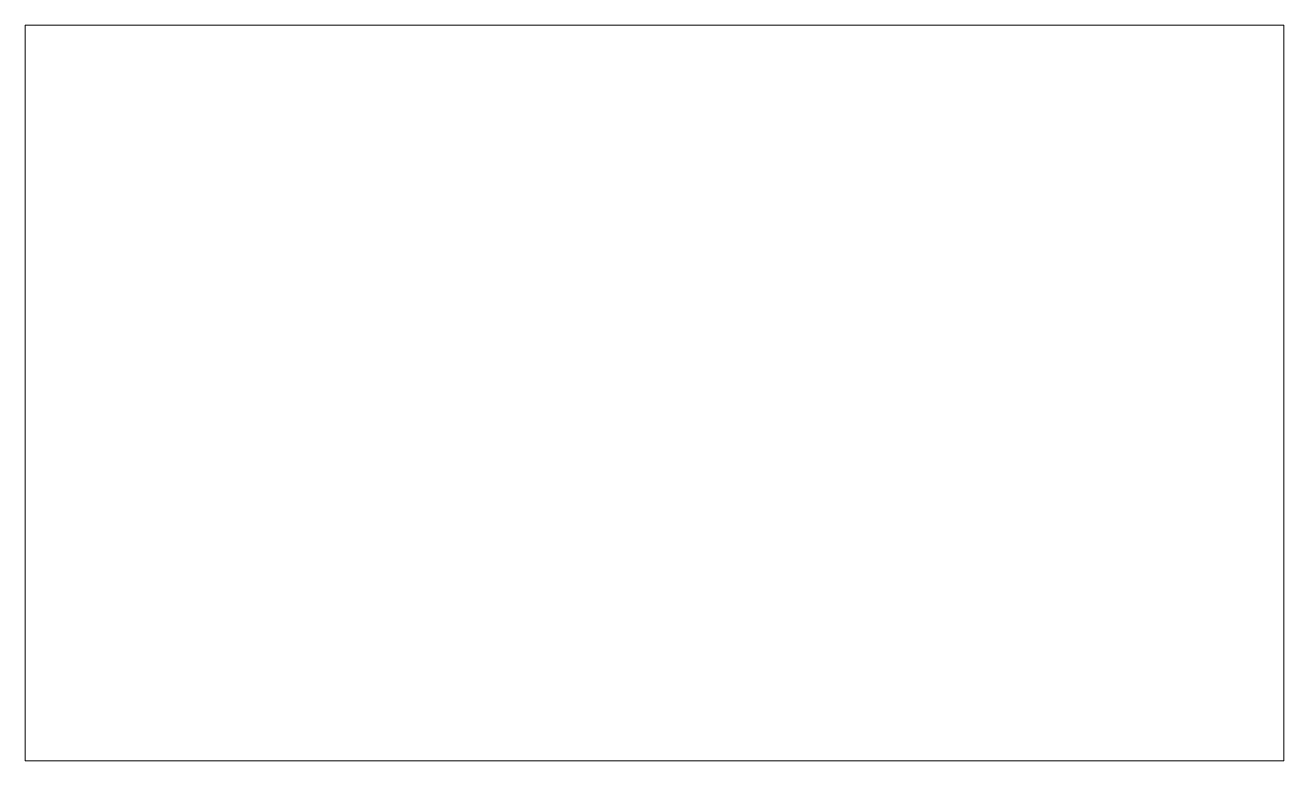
# Model space of a CAD drawing. Header units: millimetres. Extents: x -36.6 to 40.4, y -27.4 to 17.6.
import ezdxf

# ---------------------------------------------------------------- set-up
doc = ezdxf.new("R2010")
doc.units = ezdxf.units.MM

msp = doc.modelspace()

# ---------------------------------------------------------------- linework, layer by layer
at = {"color": 7, "linetype": 'Continuous', "lineweight": 15}
msp.add_lwpolyline([(-36.593, -27.43), (40.407, -27.43), (40.407, 17.57), (-36.593, 17.57)], close=True, dxfattribs=at)

doc.saveas('drawing.dxf')
